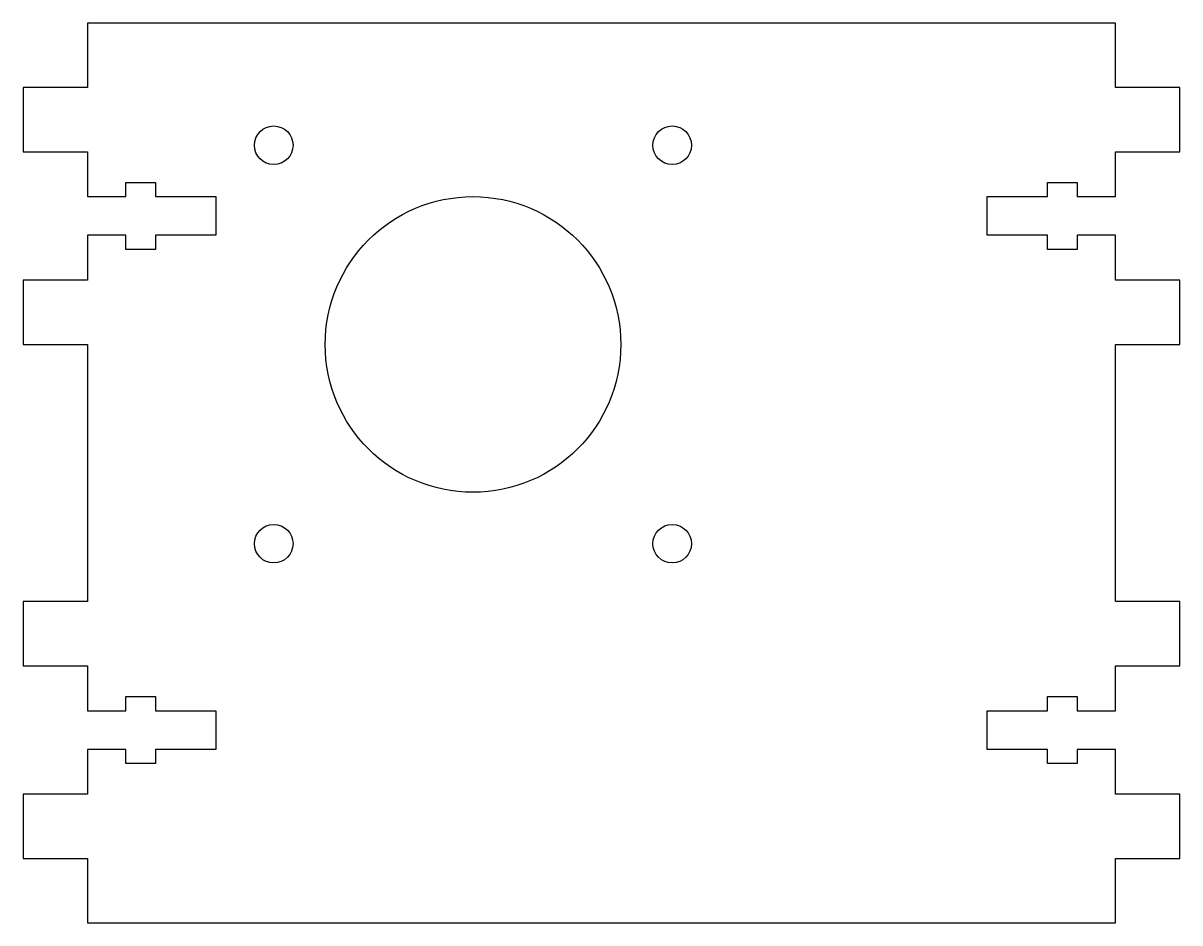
# Model space of a CAD drawing. Header units: millimetres. Extents: x -85 to 5, y 0 to 70.
import ezdxf

# ---------------------------------------------------------------- set-up
doc = ezdxf.new("R2010")
doc.units = ezdxf.units.MM

msp = doc.modelspace()

# ---------------------------------------------------------------- linework, layer by layer
at = {"color": 7, "linetype": 'Continuous', "lineweight": 25}
for p, q in [((0, 70), (-80, 70)), ((-80, 70), (-80, 65)), ((0, 65), (0, 70)), ((-80, 65), (-85, 65)), ((-85, 65), (-85, 60)), ((5, 65), (0, 65)), ((5, 60), (5, 65)), ((-85, 60), (-80, 60)), ((-80, 60), (-80, 56.5)), ((0, 56.5), (0, 60)), ((0, 60), (5, 60)), ((-77, 56.5), (-77, 57.6)), ((-77, 57.6), (-74.7, 57.6)), ((-74.7, 57.6), (-74.7, 56.5)), ((-5.3, 56.5), (-5.3, 57.6)), ((-5.3, 57.6), (-3, 57.6)), ((-3, 57.6), (-3, 56.5)), ((-80, 56.5), (-77, 56.5)), ((-74.7, 56.5), (-70, 56.5)), ((-70, 56.5), (-70, 53.5)), ((-10, 53.5), (-10, 56.5)), ((-10, 56.5), (-5.3, 56.5)), ((-3, 56.5), (0, 56.5)), ((-77, 53.5), (-80, 53.5)), ((-80, 53.5), (-80, 50)), ((-77, 52.4), (-77, 53.5)), ((-70, 53.5), (-74.7, 53.5)), ((-74.7, 53.5), (-74.7, 52.4)), ((-5.3, 53.5), (-10, 53.5)), ((-5.3, 52.4), (-5.3, 53.5)), ((0, 53.5), (-3, 53.5)), ((-3, 53.5), (-3, 52.4)), ((0, 50), (0, 53.5)), ((-74.7, 52.4), (-77, 52.4)), ((-3, 52.4), (-5.3, 52.4)), ((-80, 50), (-85, 50)), ((-85, 50), (-85, 45)), ((5, 50), (0, 50)), ((5, 45), (5, 50)), ((-85, 45), (-80, 45)), ((-80, 45), (-80, 25)), ((0, 25), (0, 45)), ((0, 45), (5, 45)), ((-80, 25), (-85, 25)), ((-85, 25), (-85, 20)), ((5, 25), (0, 25)), ((5, 20), (5, 25)), ((-85, 20), (-80, 20)), ((-80, 20), (-80, 16.5)), ((0, 16.5), (0, 20)), ((0, 20), (5, 20)), ((-77, 16.5), (-77, 17.6)), ((-77, 17.6), (-74.7, 17.6)), ((-74.7, 17.6), (-74.7, 16.5)), ((-5.3, 16.5), (-5.3, 17.6)), ((-5.3, 17.6), (-3, 17.6)), ((-3, 17.6), (-3, 16.5)), ((-80, 16.5), (-77, 16.5)), ((-74.7, 16.5), (-70, 16.5)), ((-70, 16.5), (-70, 13.5)), ((-10, 13.5), (-10, 16.5)), ((-10, 16.5), (-5.3, 16.5)), ((-3, 16.5), (0, 16.5)), ((-77, 13.5), (-80, 13.5)), ((-80, 13.5), (-80, 10)), ((-77, 12.4), (-77, 13.5)), ((-70, 13.5), (-74.7, 13.5)), ((-74.7, 13.5), (-74.7, 12.4)), ((-5.3, 13.5), (-10, 13.5)), ((-5.3, 12.4), (-5.3, 13.5)), ((0, 13.5), (-3, 13.5)), ((-3, 13.5), (-3, 12.4)), ((0, 10), (0, 13.5)), ((-74.7, 12.4), (-77, 12.4)), ((-3, 12.4), (-5.3, 12.4)), ((-80, 10), (-85, 10)), ((-85, 10), (-85, 5)), ((5, 10), (0, 10)), ((5, 5), (5, 10)), ((-85, 5), (-80, 5)), ((-80, 5), (-80, 0)), ((0, 0), (0, 5)), ((0, 5), (5, 5)), ((-80, 0), (0, 0))]:
    msp.add_line(p, q, dxfattribs=at)
for centre, radius in [((-65.5, 60.5), 1.5), ((-34.5, 60.5), 1.5), ((-50, 45), 11.5), ((-65.5, 29.5), 1.5), ((-34.5, 29.5), 1.5)]:
    msp.add_circle(centre, radius, dxfattribs=at)

doc.saveas('drawing.dxf')
